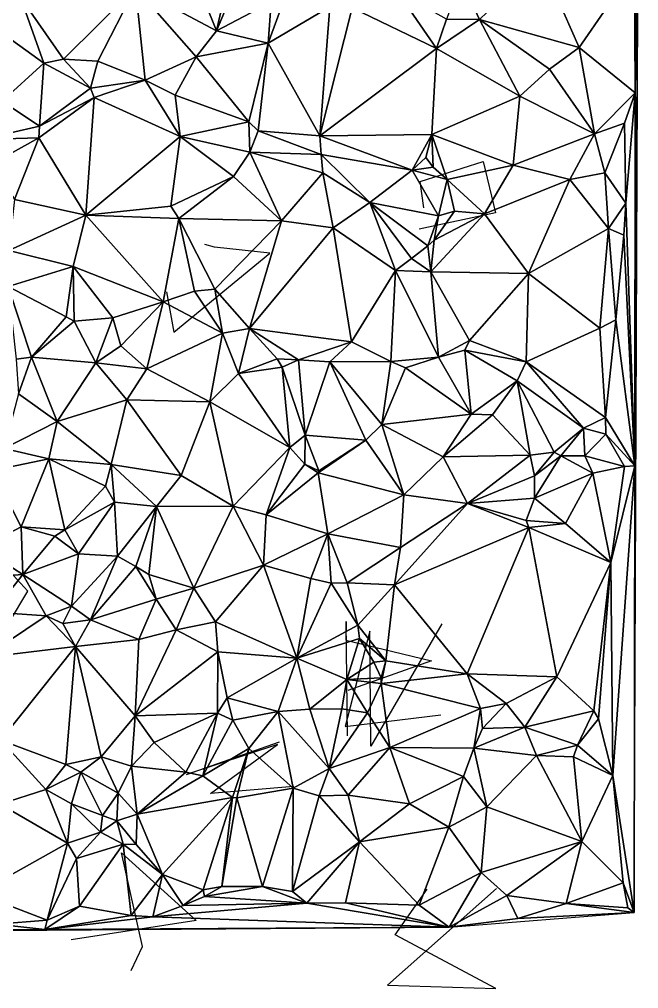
# Model space of a CAD drawing. Header units: metres. Extents: x -15 to 15.3, y -15.8 to 15.8.
# Drawn here: x 6.13 to 15, y -15.76 to -1.88 of the extents above; entities that cross this region are included whole.
import ezdxf

# ---------------------------------------------------------------- set-up
doc = ezdxf.new("R2010")
doc.units = ezdxf.units.M
doc.layers.add('CRACKS', color=1, linetype='Continuous')
doc.layers.add('STREET_MESH', color=7, linetype='Continuous')

msp = doc.modelspace()

# ---------------------------------------------------------------- linework, layer by layer
at = {"layer": 'CRACKS'}
for points in [[(11.923, -4.577, 0.1), (11.867, -4.2, 0.1), (12.77, -3.912, 0.1), (12.949, -4.647, 0.1), (11.855, -4.881, 0.1)], [(8.235, -5.782, 0.1), (8.342, -6.357, 0.1), (9.714, -5.226, 0.1), (8.924, -5.138, 0.1), (8.782, -5.101, 0.1)], [(5.986, -10.507, 0.1), (6.246, -10.069, 0.1), (5.56, -9.324, 0.1), (5.598, -9.77, 0.1), (5.39, -9.875, 0.1)], [(12.179, -10.537, 0.1), (11.164, -12.289, 0.1), (11.147, -10.641, 0.1), (10.792, -12.006, 0.1), (12.163, -11.84, 0.1)], [(10.826, -12.142, 0.1), (10.81, -10.502, 0.1), (10.803, -10.769, 0.1), (12.029, -11.068, 0.1), (10.83, -11.492, 0.1)], [(10.061, -12.867, 0.1), (8.867, -12.965, 0.1), (9.825, -12.266, 0.1), (8.523, -12.693, 0.1), (9.851, -12.228, 0.1)], [(7.727, -15.505, 0.1), (7.89, -15.16, 0.1), (7.59, -13.817, 0.1), (8.659, -14.785, 0.1), (6.869, -15.065, 0.1)], [(12.96, -14.329, 0.1), (11.401, -15.714, 0.1), (12.953, -15.763, 0.1), (11.512, -14.99, 0.1), (11.968, -14.338, 0.1)]]:
    msp.add_polyline3d(points, dxfattribs=at)
at = {"layer": 'STREET_MESH'}
for points in [[(14.945, -8.272), (14.933, -14.673), (14.998, 0.68)], [(14.937, -1.13), (14.946, -2.927), (14.998, 0.68)], [(14.946, -2.927), (14.945, -8.272), (14.998, 0.68)], [(8.952, -2.041), (8.467, -0.838), (7.789, -1.419)], [(8.952, -2.041), (9.152, -1.154), (8.467, -0.838)], [(13.595, -1.033), (12.456, -1.309), (12.72, -1.877)], [(14.146, -2.277), (13.595, -1.033), (12.72, -1.877)], [(13.595, -1.033), (14.146, -2.277), (14.937, -1.13)], [(8.952, -2.041), (9.278, -1.251), (9.152, -1.154)], [(14.937, -1.13), (14.146, -2.277), (14.946, -2.927)], [(9.735, -1.63), (9.278, -1.251), (8.952, -2.041)], [(12.456, -1.309), (12.247, -1.875), (12.72, -1.877)], [(5.751, -1.985), (6.142, -1.556), (5.31, -1.51)], [(6.142, -1.556), (6.758, -2.447), (7.789, -1.419)], [(6.758, -2.447), (7.253, -2.476), (7.789, -1.419)], [(7.253, -2.476), (7.927, -2.745), (7.789, -1.419)], [(7.789, -1.419), (7.927, -2.745), (8.66, -2.414)], [(8.952, -2.041), (7.789, -1.419), (8.66, -2.414)], [(11.537, -1.471), (10.893, -1.711), (12.104, -2.292)], [(12.247, -1.875), (11.537, -1.471), (12.104, -2.292)], [(6.142, -1.556), (5.751, -1.985), (6.476, -2.503)], [(6.758, -2.447), (6.142, -1.556), (6.476, -2.503)], [(9.735, -1.63), (8.952, -2.041), (9.691, -2.218)], [(9.865, -1.747), (9.735, -1.63), (9.691, -2.218)], [(10.572, -1.698), (9.691, -2.218), (10.432, -3.543)], [(9.865, -1.747), (9.691, -2.218), (10.572, -1.698)], [(10.893, -1.711), (10.572, -1.698), (10.432, -3.543)], [(12.104, -2.292), (10.893, -1.711), (10.432, -3.543)], [(12.247, -1.875), (12.104, -2.292), (12.72, -1.877)], [(12.104, -2.292), (13.296, -2.976), (12.72, -1.877)], [(13.723, -2.589), (14.146, -2.277), (12.72, -1.877)], [(13.296, -2.976), (13.723, -2.589), (12.72, -1.877)], [(5.751, -1.985), (5.879, -3.047), (6.476, -2.503)], [(9.691, -2.218), (8.952, -2.041), (8.66, -2.414)], [(9.412, -3.342), (9.691, -2.218), (8.66, -2.414)], [(9.549, -3.471), (9.691, -2.218), (9.412, -3.342)], [(9.691, -2.218), (9.549, -3.471), (10.432, -3.543)], [(12.037, -3.527), (12.104, -2.292), (10.432, -3.543)], [(12.037, -3.527), (13.296, -2.976), (12.104, -2.292)], [(13.723, -2.589), (14.366, -3.518), (14.146, -2.277)], [(14.146, -2.277), (14.366, -3.518), (14.946, -2.927)], [(7.144, -2.86), (6.758, -2.447), (6.476, -2.503)], [(6.758, -2.447), (7.144, -2.86), (7.253, -2.476)], [(7.144, -2.86), (7.927, -2.745), (7.253, -2.476)], [(7.927, -2.745), (8.357, -2.964), (8.66, -2.414)], [(8.357, -2.964), (9.412, -3.342), (8.66, -2.414)], [(5.879, -3.047), (6.413, -3.404), (6.476, -2.503)], [(6.413, -3.404), (7.144, -2.86), (6.476, -2.503)], [(14.366, -3.518), (13.723, -2.589), (13.296, -2.976)], [(7.927, -2.745), (7.144, -2.86), (7.2, -2.997)], [(8.429, -3.555), (7.927, -2.745), (7.2, -2.997)], [(8.357, -2.964), (7.927, -2.745), (8.429, -3.555)], [(7.144, -2.86), (6.413, -3.404), (7.2, -2.997)], [(6.413, -3.404), (5.879, -3.047), (5.579, -3.598)], [(6.405, -3.573), (7.078, -4.683), (7.2, -2.997)], [(6.413, -3.404), (6.405, -3.573), (7.2, -2.997)], [(7.078, -4.683), (8.429, -3.555), (7.2, -2.997)], [(9.412, -3.342), (8.357, -2.964), (8.429, -3.555)], [(13.296, -2.976), (12.037, -3.527), (13.203, -3.964)], [(14.366, -3.518), (13.296, -2.976), (13.203, -3.964)], [(14.366, -3.518), (14.795, -3.361), (14.946, -2.927)], [(14.795, -3.361), (14.813, -4.51), (14.946, -2.927)], [(14.813, -4.51), (14.945, -8.272), (14.946, -2.927)], [(6.413, -3.404), (5.579, -3.598), (6.405, -3.573)], [(9.429, -3.78), (9.412, -3.342), (8.429, -3.555)], [(9.429, -3.78), (9.549, -3.471), (9.412, -3.342)], [(10.452, -3.811), (9.549, -3.471), (9.429, -3.78)], [(9.549, -3.471), (10.452, -3.811), (10.432, -3.543)], [(14.366, -3.518), (14.516, -4.076), (14.795, -3.361)], [(14.795, -3.361), (14.516, -4.076), (14.813, -4.51)], [(5.579, -3.598), (5.743, -3.94), (6.405, -3.573)], [(5.743, -3.94), (6.056, -4.459), (6.405, -3.573)], [(6.405, -3.573), (6.056, -4.459), (7.078, -4.683)], [(8.296, -4.552), (8.429, -3.555), (7.078, -4.683)], [(8.429, -3.555), (8.296, -4.552), (9.193, -4.127)], [(9.429, -3.78), (8.429, -3.555), (9.193, -4.127)], [(11.753, -4.035), (12.037, -3.527), (10.432, -3.543)], [(10.452, -3.811), (11.753, -4.035), (10.432, -3.543)], [(11.753, -4.035), (11.948, -3.853), (12.037, -3.527)], [(11.948, -3.853), (12.054, -3.994), (12.037, -3.527)], [(12.037, -3.527), (12.256, -4.17), (13.203, -3.964)], [(12.054, -3.994), (12.256, -4.17), (12.037, -3.527)], [(14.366, -3.518), (13.203, -3.964), (14.012, -4.17)], [(14.516, -4.076), (14.366, -3.518), (14.012, -4.17)], [(9.881, -4.762), (9.429, -3.78), (9.193, -4.127)], [(10.473, -4.076), (9.429, -3.78), (9.881, -4.762)], [(10.473, -4.076), (10.452, -3.811), (9.429, -3.78)], [(11.149, -4.501), (10.452, -3.811), (10.473, -4.076)], [(11.149, -4.501), (11.753, -4.035), (10.452, -3.811)], [(12.054, -3.994), (11.948, -3.853), (11.753, -4.035)], [(12.054, -3.994), (11.753, -4.035), (12.256, -4.17)], [(13.203, -3.964), (12.256, -4.17), (12.792, -4.663)], [(14.012, -4.17), (13.203, -3.964), (12.792, -4.663)], [(8.296, -4.552), (8.41, -4.73), (9.193, -4.127)], [(8.41, -4.73), (9.881, -4.762), (9.193, -4.127)], [(10.62, -4.862), (10.473, -4.076), (9.881, -4.762)], [(11.149, -4.501), (10.473, -4.076), (10.62, -4.862)], [(11.753, -4.035), (11.149, -4.501), (12.132, -4.69)], [(12.256, -4.17), (11.753, -4.035), (12.132, -4.69)], [(14.564, -4.872), (14.516, -4.076), (14.012, -4.17)], [(14.516, -4.076), (14.564, -4.872), (14.813, -4.51)], [(12.256, -4.17), (12.132, -4.69), (12.359, -4.622)], [(12.256, -4.17), (12.359, -4.622), (12.792, -4.663)], [(13.421, -5.519), (14.012, -4.17), (12.792, -4.663)], [(13.421, -5.519), (14.564, -4.872), (14.012, -4.17)], [(6.056, -4.459), (5.977, -5.19), (7.078, -4.683)], [(8.41, -4.73), (8.296, -4.552), (7.078, -4.683)], [(11.149, -4.501), (10.62, -4.862), (11.516, -5.475)], [(11.743, -5.301), (11.149, -4.501), (11.516, -5.475)], [(11.98, -5.12), (11.149, -4.501), (11.743, -5.301)], [(11.149, -4.501), (11.98, -5.12), (12.132, -4.69)], [(14.813, -4.51), (14.564, -4.872), (14.787, -4.966)], [(14.813, -4.51), (14.787, -4.966), (14.945, -8.272)], [(5.977, -5.19), (6.899, -5.416), (7.078, -4.683)], [(7.078, -4.683), (6.899, -5.416), (8.186, -5.922)], [(8.41, -4.73), (7.078, -4.683), (8.186, -5.922)], [(12.132, -4.69), (11.98, -5.12), (12.068, -5.038)], [(12.792, -4.663), (12.068, -5.038), (12.019, -5.492)], [(13.421, -5.519), (12.792, -4.663), (12.019, -5.492)], [(12.792, -4.663), (12.359, -4.622), (12.068, -5.038)], [(12.359, -4.622), (12.132, -4.69), (12.068, -5.038)], [(8.638, -5.772), (8.41, -4.73), (8.186, -5.922)], [(9.881, -4.762), (8.41, -4.73), (8.928, -5.743)], [(8.41, -4.73), (8.638, -5.772), (8.928, -5.743)], [(9.881, -4.762), (8.928, -5.743), (9.424, -6.307)], [(10.62, -4.862), (9.881, -4.762), (9.424, -6.307)], [(10.886, -6.498), (10.62, -4.862), (9.424, -6.307)], [(10.62, -4.862), (10.886, -6.498), (11.516, -5.475)], [(14.564, -4.872), (13.421, -5.519), (14.442, -6.299)], [(14.564, -4.872), (14.442, -6.299), (14.671, -6.18)], [(14.787, -4.966), (14.564, -4.872), (14.671, -6.18)], [(14.787, -4.966), (14.671, -6.18), (14.945, -8.272)], [(11.98, -5.12), (11.743, -5.301), (12.019, -5.492)], [(12.068, -5.038), (11.98, -5.12), (12.019, -5.492)], [(6.899, -5.416), (5.977, -5.19), (5.965, -5.705)], [(11.743, -5.301), (11.516, -5.475), (12.019, -5.492)], [(6.798, -6.138), (6.899, -5.416), (5.965, -5.705)], [(6.914, -6.198), (6.899, -5.416), (6.798, -6.138)], [(6.899, -5.416), (7.465, -6.151), (8.186, -5.922)], [(7.465, -6.151), (6.899, -5.416), (6.914, -6.198)], [(11.516, -5.475), (10.886, -6.498), (11.448, -6.777)], [(12.131, -6.717), (11.516, -5.475), (11.448, -6.777)], [(11.516, -5.475), (12.131, -6.717), (12.019, -5.492)], [(12.131, -6.717), (12.574, -6.479), (12.019, -5.492)], [(12.574, -6.479), (13.421, -5.519), (12.019, -5.492)], [(12.574, -6.479), (13.385, -6.785), (13.421, -5.519)], [(13.421, -5.519), (13.385, -6.785), (14.442, -6.299)], [(6.798, -6.138), (5.965, -5.705), (6.303, -6.717)], [(5.965, -5.705), (6.081, -6.745), (6.303, -6.717)], [(9.037, -6.374), (8.638, -5.772), (8.186, -5.922)], [(8.928, -5.743), (8.638, -5.772), (9.037, -6.374)], [(8.928, -5.743), (9.037, -6.374), (9.424, -6.307)], [(7.465, -6.151), (7.58, -6.553), (8.186, -5.922)], [(7.58, -6.553), (7.953, -6.882), (8.186, -5.922)], [(7.953, -6.882), (9.037, -6.374), (8.186, -5.922)], [(6.914, -6.198), (6.798, -6.138), (6.303, -6.717)], [(7.222, -6.798), (6.914, -6.198), (6.303, -6.717)], [(7.465, -6.151), (6.914, -6.198), (7.222, -6.798)], [(7.465, -6.151), (7.222, -6.798), (7.58, -6.553)], [(14.442, -6.299), (14.523, -7.58), (14.671, -6.18)], [(14.671, -6.18), (14.523, -7.58), (14.945, -8.272)], [(7.953, -6.882), (8.853, -7.357), (9.037, -6.374)], [(9.037, -6.374), (8.853, -7.357), (9.265, -6.949)], [(9.424, -6.307), (9.037, -6.374), (9.265, -6.949)], [(9.82, -6.741), (9.424, -6.307), (9.265, -6.949)], [(9.82, -6.741), (10.124, -6.752), (9.424, -6.307)], [(10.124, -6.752), (10.886, -6.498), (9.424, -6.307)], [(14.442, -6.299), (13.385, -6.785), (14.523, -7.58)], [(10.574, -6.785), (10.886, -6.498), (10.124, -6.752)], [(10.886, -6.498), (10.574, -6.785), (11.448, -6.777)], [(12.507, -6.615), (12.574, -6.479), (12.131, -6.717)], [(12.507, -6.615), (13.385, -6.785), (12.574, -6.479)], [(7.222, -6.798), (7.953, -6.882), (7.58, -6.553)], [(12.598, -7.534), (12.507, -6.615), (12.131, -6.717)], [(12.507, -6.615), (12.598, -7.534), (13.259, -7.055)], [(13.385, -6.785), (12.507, -6.615), (13.259, -7.055)], [(6.081, -6.745), (6.113, -7.241), (6.303, -6.717)], [(6.113, -7.241), (6.669, -7.636), (6.303, -6.717)], [(6.669, -7.636), (7.222, -6.798), (6.303, -6.717)], [(7.667, -7.325), (7.222, -6.798), (6.669, -7.636)], [(7.953, -6.882), (7.222, -6.798), (7.667, -7.325)], [(9.892, -6.86), (9.82, -6.741), (9.265, -6.949)], [(9.82, -6.741), (9.892, -6.86), (10.124, -6.752)], [(9.892, -6.86), (10.223, -7.835), (10.124, -6.752)], [(10.223, -7.835), (10.574, -6.785), (10.124, -6.752)], [(10.574, -6.785), (10.223, -7.835), (11.089, -7.907)], [(10.574, -6.785), (11.321, -7.679), (11.448, -6.777)], [(10.574, -6.785), (11.089, -7.907), (11.321, -7.679)], [(11.321, -7.679), (11.658, -6.871), (11.448, -6.777)], [(11.658, -6.871), (12.131, -6.717), (11.448, -6.777)], [(11.658, -6.871), (12.598, -7.534), (12.131, -6.717)], [(14.208, -7.734), (13.385, -6.785), (13.259, -7.055)], [(13.385, -6.785), (14.208, -7.734), (14.523, -7.58)], [(8.853, -7.357), (7.953, -6.882), (7.667, -7.325)], [(10.003, -8.011), (9.892, -6.86), (9.265, -6.949)], [(10.223, -7.835), (9.892, -6.86), (10.003, -8.011)], [(12.598, -7.534), (11.658, -6.871), (11.321, -7.679)], [(8.853, -7.357), (10.003, -8.011), (9.265, -6.949)], [(12.598, -7.534), (12.903, -7.544), (13.259, -7.055)], [(12.903, -7.544), (13.442, -8.122), (13.259, -7.055)], [(13.788, -8.077), (14.208, -7.734), (13.259, -7.055)], [(13.442, -8.122), (13.788, -8.077), (13.259, -7.055)], [(6.669, -7.636), (6.113, -7.241), (5.907, -8.026)], [(7.441, -8.256), (7.667, -7.325), (6.669, -7.636)], [(7.441, -8.256), (8.447, -8.412), (7.667, -7.325)], [(8.447, -8.412), (8.853, -7.357), (7.667, -7.325)], [(9.191, -8.85), (8.853, -7.357), (8.447, -8.412)], [(8.853, -7.357), (9.191, -8.85), (10.003, -8.011)], [(6.549, -8.173), (6.669, -7.636), (5.907, -8.026)], [(6.549, -8.173), (7.441, -8.256), (6.669, -7.636)], [(12.598, -7.534), (11.321, -7.679), (12.199, -8.142)], [(12.903, -7.544), (12.598, -7.534), (12.199, -8.142)], [(13.442, -8.122), (12.903, -7.544), (12.199, -8.142)], [(14.208, -7.734), (14.527, -7.817), (14.523, -7.58)], [(14.523, -7.58), (14.527, -7.817), (14.945, -8.272)], [(11.089, -7.907), (11.634, -8.689), (11.321, -7.679)], [(11.321, -7.679), (11.634, -8.689), (12.199, -8.142)], [(13.788, -8.077), (13.883, -8.129), (14.208, -7.734)], [(14.208, -7.734), (13.883, -8.129), (14.226, -8.129)], [(14.208, -7.734), (14.226, -8.129), (14.527, -7.817)], [(10.214, -8.247), (10.223, -7.835), (10.003, -8.011)], [(10.223, -7.835), (10.214, -8.247), (10.415, -8.344)], [(11.089, -7.907), (10.223, -7.835), (10.415, -8.344)], [(10.408, -8.375), (11.089, -7.907), (10.415, -8.344)], [(11.089, -7.907), (10.408, -8.375), (11.634, -8.689)], [(14.527, -7.817), (14.226, -8.129), (14.796, -8.283)], [(14.945, -8.272), (14.527, -7.817), (14.796, -8.283)], [(5.741, -8.341), (6.549, -8.173), (5.907, -8.026)], [(10.003, -8.011), (9.191, -8.85), (9.66, -8.976)], [(10.214, -8.247), (10.003, -8.011), (9.66, -8.976)], [(5.741, -8.341), (6.151, -9.149), (6.549, -8.173)], [(6.549, -8.173), (6.151, -9.149), (6.777, -9.191)], [(6.549, -8.173), (7.359, -8.566), (7.441, -8.256)], [(7.359, -8.566), (6.549, -8.173), (6.777, -9.191)], [(11.634, -8.689), (12.545, -8.813), (12.199, -8.142)], [(12.545, -8.813), (13.442, -8.122), (12.199, -8.142)], [(13.505, -8.417), (13.442, -8.122), (12.545, -8.813)], [(13.505, -8.417), (13.788, -8.077), (13.442, -8.122)], [(13.505, -8.417), (13.883, -8.129), (13.788, -8.077)], [(13.883, -8.129), (13.505, -8.734), (14.342, -8.376)], [(13.883, -8.129), (13.505, -8.417), (13.505, -8.734)], [(14.226, -8.129), (13.883, -8.129), (14.342, -8.376)], [(14.796, -8.283), (14.226, -8.129), (14.342, -8.376)], [(7.359, -8.566), (7.49, -8.794), (7.441, -8.256)], [(8.447, -8.412), (7.441, -8.256), (8.093, -8.857)], [(7.441, -8.256), (7.49, -8.794), (8.093, -8.857)], [(10.408, -8.375), (10.214, -8.247), (9.66, -8.976)], [(10.214, -8.247), (10.408, -8.375), (10.415, -8.344)], [(14.602, -9.656), (14.796, -8.283), (14.342, -8.376)], [(14.602, -9.656), (14.945, -8.272), (14.796, -8.283)], [(14.602, -9.656), (14.629, -12.71), (14.945, -8.272)], [(14.945, -8.272), (14.629, -12.71), (14.933, -14.673)], [(5.582, -9.448), (6.151, -9.149), (5.741, -8.341)], [(9.191, -8.85), (8.447, -8.412), (8.093, -8.857)], [(10.544, -9.246), (10.408, -8.375), (9.66, -8.976)], [(11.634, -8.689), (10.408, -8.375), (10.544, -9.246)], [(13.505, -8.417), (12.545, -8.813), (13.505, -8.734)], [(13.505, -8.734), (13.949, -9.1), (14.342, -8.376)], [(13.949, -9.1), (14.602, -9.656), (14.342, -8.376)], [(7.49, -8.794), (7.359, -8.566), (6.777, -9.191)], [(11.634, -8.689), (10.544, -9.246), (11.585, -9.442)], [(12.545, -8.813), (11.634, -8.689), (11.585, -9.442)], [(12.545, -8.813), (13.388, -9.056), (13.505, -8.734)], [(13.388, -9.056), (13.949, -9.1), (13.505, -8.734)], [(6.976, -9.532), (7.49, -8.794), (6.777, -9.191)], [(6.976, -9.532), (7.534, -9.569), (7.49, -8.794)], [(7.49, -8.794), (7.534, -9.569), (8.093, -8.857)], [(7.534, -9.569), (7.797, -9.714), (8.093, -8.857)], [(7.797, -9.714), (7.983, -9.832), (8.093, -8.857)], [(7.983, -9.832), (8.624, -10.024), (8.093, -8.857)], [(8.624, -10.024), (9.191, -8.85), (8.093, -8.857)], [(8.624, -10.024), (9.625, -9.694), (9.191, -8.85)], [(9.191, -8.85), (9.625, -9.694), (9.66, -8.976)], [(12.545, -8.813), (11.5, -9.979), (13.425, -9.155)], [(11.5, -9.979), (12.545, -8.813), (11.585, -9.442)], [(13.388, -9.056), (12.545, -8.813), (13.425, -9.155)], [(9.625, -9.694), (10.544, -9.246), (9.66, -8.976)], [(6.151, -9.149), (5.582, -9.448), (6.175, -9.829)], [(6.151, -9.149), (6.633, -9.282), (6.777, -9.191)], [(6.633, -9.282), (6.151, -9.149), (6.175, -9.829)], [(11.5, -9.979), (12.543, -11.251), (13.425, -9.155)], [(12.543, -11.251), (13.826, -11.298), (13.425, -9.155)], [(13.949, -9.1), (13.388, -9.056), (13.425, -9.155)], [(14.602, -9.656), (13.949, -9.1), (13.425, -9.155)], [(13.826, -11.298), (14.602, -9.656), (13.425, -9.155)], [(6.633, -9.282), (6.175, -9.829), (6.976, -9.532)], [(6.633, -9.282), (6.976, -9.532), (6.777, -9.191)], [(10.544, -9.246), (9.625, -9.694), (10.302, -9.885)], [(10.593, -9.954), (10.544, -9.246), (10.302, -9.885)], [(10.544, -9.246), (10.822, -9.951), (11.585, -9.442)], [(10.593, -9.954), (10.822, -9.951), (10.544, -9.246)], [(10.822, -9.951), (11.5, -9.979), (11.585, -9.442)], [(5.582, -9.448), (5.244, -9.898), (6.175, -9.829)], [(6.175, -9.829), (6.874, -10.284), (6.976, -9.532)], [(6.874, -10.284), (7.534, -9.569), (6.976, -9.532)], [(7.534, -9.569), (6.874, -10.284), (7.146, -10.478)], [(7.797, -9.714), (7.534, -9.569), (7.146, -10.478)], [(8.087, -10.185), (7.797, -9.714), (7.146, -10.478)], [(8.087, -10.185), (7.983, -9.832), (7.797, -9.714)], [(8.624, -10.024), (8.936, -10.507), (9.625, -9.694)], [(9.625, -9.694), (8.936, -10.507), (10.102, -11.03)], [(9.625, -9.694), (10.102, -11.03), (10.302, -9.885)], [(14.602, -9.656), (13.826, -11.298), (14.357, -11.781)], [(14.422, -11.898), (14.602, -9.656), (14.357, -11.781)], [(14.422, -11.898), (14.629, -12.71), (14.602, -9.656)], [(5.244, -9.898), (5.749, -10.371), (6.175, -9.829)], [(5.749, -10.371), (6.509, -10.424), (6.175, -9.829)], [(6.509, -10.424), (6.874, -10.284), (6.175, -9.829)], [(8.087, -10.185), (8.624, -10.024), (7.983, -9.832)], [(10.102, -11.03), (10.593, -9.954), (10.302, -9.885)], [(10.976, -10.555), (10.593, -9.954), (10.102, -11.03)], [(10.593, -9.954), (10.976, -10.555), (10.822, -9.951)], [(10.822, -9.951), (10.976, -10.555), (11.5, -9.979)], [(10.976, -10.555), (11.378, -11.065), (11.5, -9.979)], [(11.5, -9.979), (11.378, -11.065), (12.543, -11.251)], [(8.087, -10.185), (8.374, -10.621), (8.624, -10.024)], [(8.374, -10.621), (8.936, -10.507), (8.624, -10.024)], [(7.839, -10.762), (8.087, -10.185), (7.146, -10.478)], [(8.374, -10.621), (8.087, -10.185), (7.839, -10.762)], [(6.509, -10.424), (5.749, -10.371), (5.617, -11.017)], [(6.509, -10.424), (6.749, -10.533), (6.874, -10.284)], [(6.874, -10.284), (6.749, -10.533), (7.146, -10.478)], [(6.929, -10.863), (6.509, -10.424), (5.617, -11.017)], [(6.749, -10.533), (6.509, -10.424), (6.929, -10.863)], [(6.749, -10.533), (6.929, -10.863), (7.146, -10.478)], [(6.929, -10.863), (7.839, -10.762), (7.146, -10.478)], [(8.936, -10.507), (8.374, -10.621), (8.97, -10.939)], [(8.936, -10.507), (8.97, -10.939), (10.102, -11.03)], [(8.97, -10.939), (8.374, -10.621), (7.785, -11.853)], [(8.374, -10.621), (7.839, -10.762), (7.785, -11.853)], [(10.997, -10.746), (10.976, -10.555), (10.102, -11.03)], [(11.378, -11.065), (10.976, -10.555), (10.997, -10.746)], [(7.839, -10.762), (6.929, -10.863), (7.785, -11.853)], [(10.816, -11.334), (10.997, -10.746), (10.102, -11.03)], [(11.204, -11.088), (10.997, -10.746), (10.816, -11.334)], [(11.204, -11.088), (11.378, -11.065), (10.997, -10.746)], [(5.861, -12.204), (6.929, -10.863), (5.617, -11.017)], [(6.929, -10.863), (5.861, -12.204), (6.792, -12.551)], [(7.299, -12.441), (6.929, -10.863), (6.792, -12.551)], [(6.929, -10.863), (7.299, -12.441), (7.785, -11.853)], [(8.966, -11.816), (8.97, -10.939), (7.785, -11.853)], [(9.102, -11.596), (8.97, -10.939), (8.966, -11.816)], [(8.97, -10.939), (9.102, -11.596), (10.102, -11.03)], [(9.102, -11.596), (9.834, -11.793), (10.102, -11.03)], [(9.834, -11.793), (10.289, -11.761), (10.102, -11.03)], [(10.289, -11.761), (10.816, -11.334), (10.102, -11.03)], [(11.308, -11.31), (11.204, -11.088), (10.816, -11.334)], [(11.204, -11.088), (11.308, -11.31), (11.378, -11.065)], [(11.308, -11.31), (11.31, -11.392), (11.378, -11.065)], [(11.378, -11.065), (11.31, -11.392), (12.543, -11.251)], [(10.747, -11.756), (10.816, -11.334), (10.289, -11.761)], [(10.816, -11.334), (10.747, -11.756), (11.112, -11.811)], [(11.31, -11.392), (11.308, -11.31), (10.816, -11.334)], [(11.31, -11.392), (10.816, -11.334), (11.112, -11.811)], [(11.31, -11.392), (12.735, -11.748), (12.543, -11.251)], [(13.826, -11.298), (12.543, -11.251), (13.098, -11.68)], [(12.543, -11.251), (12.735, -11.748), (13.098, -11.68)], [(13.366, -12.016), (13.826, -11.298), (13.098, -11.68)], [(13.826, -11.298), (13.366, -12.016), (14.357, -11.781)], [(11.433, -12.309), (11.31, -11.392), (11.112, -11.811)], [(11.31, -11.392), (11.433, -12.309), (12.735, -11.748)], [(9.102, -11.596), (8.966, -11.816), (9.184, -11.915)], [(9.102, -11.596), (9.184, -11.915), (9.834, -11.793)], [(9.184, -11.915), (9.416, -12.324), (9.834, -11.793)], [(9.416, -12.324), (10.047, -12.893), (9.834, -11.793)], [(10.564, -12.607), (10.289, -11.761), (9.834, -11.793)], [(10.047, -12.893), (10.564, -12.607), (9.834, -11.793)], [(10.747, -11.756), (10.289, -11.761), (10.564, -12.607)], [(10.747, -11.756), (10.564, -12.607), (11.112, -11.811)], [(12.735, -11.748), (11.433, -12.309), (12.636, -12.317)], [(12.759, -12.036), (12.735, -11.748), (12.636, -12.317)], [(12.735, -11.748), (12.759, -12.036), (13.098, -11.68)], [(12.759, -12.036), (13.366, -12.016), (13.098, -11.68)], [(13.366, -12.016), (14.12, -12.276), (14.357, -11.781)], [(14.12, -12.276), (14.422, -11.898), (14.357, -11.781)], [(7.299, -12.441), (7.732, -12.578), (7.785, -11.853)], [(7.732, -12.578), (8.06, -12.235), (7.785, -11.853)], [(8.06, -12.235), (8.966, -11.816), (7.785, -11.853)], [(8.966, -11.816), (8.06, -12.235), (8.513, -12.66)], [(8.757, -12.715), (8.966, -11.816), (8.513, -12.66)], [(8.966, -11.816), (8.757, -12.715), (9.184, -11.915)], [(8.757, -12.715), (9.416, -12.324), (9.184, -11.915)], [(10.564, -12.607), (11.433, -12.309), (11.112, -11.811)], [(14.422, -11.898), (14.12, -12.276), (14.629, -12.71)], [(13.366, -12.016), (12.636, -12.317), (13.535, -12.422)], [(12.759, -12.036), (12.636, -12.317), (13.366, -12.016)], [(14.12, -12.276), (13.366, -12.016), (13.535, -12.422)], [(6.506, -12.912), (5.861, -12.204), (5.85, -13.12)], [(5.861, -12.204), (6.506, -12.912), (6.792, -12.551)], [(8.06, -12.235), (7.732, -12.578), (8.513, -12.66)], [(9.182, -13.025), (9.416, -12.324), (8.757, -12.715)], [(9.416, -12.324), (9.182, -13.025), (9.241, -13.028)], [(10.047, -12.893), (9.416, -12.324), (9.241, -13.028)], [(10.837, -12.99), (11.433, -12.309), (10.564, -12.607)], [(11.714, -13.114), (11.433, -12.309), (10.837, -12.99)], [(12.488, -12.724), (11.433, -12.309), (11.714, -13.114)], [(11.433, -12.309), (12.488, -12.724), (12.636, -12.317)], [(12.636, -12.317), (12.488, -12.724), (12.824, -13.157)], [(12.636, -12.317), (12.824, -13.157), (13.535, -12.422)], [(14.065, -12.44), (14.12, -12.276), (13.535, -12.422)], [(14.12, -12.276), (14.065, -12.44), (14.629, -12.71)], [(7.008, -12.663), (7.299, -12.441), (6.792, -12.551)], [(7.299, -12.441), (7.008, -12.663), (7.54, -12.962)], [(7.732, -12.578), (7.299, -12.441), (7.54, -12.962)], [(12.824, -13.157), (14.183, -13.654), (13.535, -12.422)], [(14.183, -13.654), (14.065, -12.44), (13.535, -12.422)], [(14.629, -12.71), (14.065, -12.44), (14.183, -13.654)], [(6.506, -12.912), (7.008, -12.663), (6.792, -12.551)], [(7.814, -13.262), (7.732, -12.578), (7.54, -12.962)], [(7.732, -12.578), (7.814, -13.262), (8.513, -12.66)], [(10.564, -12.607), (10.047, -12.893), (10.421, -13.002)], [(10.837, -12.99), (10.564, -12.607), (10.421, -13.002)], [(6.874, -13.117), (7.008, -12.663), (6.506, -12.912)], [(7.32, -13.281), (7.008, -12.663), (6.874, -13.117)], [(7.008, -12.663), (7.32, -13.281), (7.54, -12.962)], [(7.814, -13.262), (8.757, -12.715), (8.513, -12.66)], [(7.814, -13.262), (9.182, -13.025), (8.757, -12.715)], [(12.488, -12.724), (11.714, -13.114), (12.279, -13.449)], [(12.488, -12.724), (12.279, -13.449), (12.824, -13.157)], [(14.775, -14.245), (14.629, -12.71), (14.183, -13.654)], [(14.629, -12.71), (14.775, -14.245), (14.933, -14.673)], [(6.506, -12.912), (5.85, -13.12), (6.818, -13.679)], [(6.874, -13.117), (6.506, -12.912), (6.818, -13.679)], [(10.047, -12.893), (9.241, -13.028), (9.609, -14.302)], [(10.038, -14.371), (10.047, -12.893), (9.609, -14.302)], [(10.047, -12.893), (10.038, -14.371), (10.421, -13.002)], [(7.32, -13.281), (7.521, -13.361), (7.54, -12.962)], [(7.521, -13.361), (7.814, -13.262), (7.54, -12.962)], [(9.182, -13.025), (7.814, -13.262), (8.177, -14.129)], [(9.182, -13.025), (8.177, -14.129), (8.762, -14.347)], [(9.028, -14.302), (9.182, -13.025), (8.762, -14.347)], [(9.241, -13.028), (9.182, -13.025), (9.028, -14.302)], [(9.241, -13.028), (9.028, -14.302), (9.609, -14.302)], [(10.038, -14.371), (10.997, -13.66), (10.421, -13.002)], [(10.997, -13.66), (10.837, -12.99), (10.421, -13.002)], [(11.714, -13.114), (10.837, -12.99), (10.997, -13.66)], [(6.818, -13.679), (5.85, -13.12), (5.528, -14.402)], [(7.289, -13.523), (6.874, -13.117), (6.818, -13.679)], [(7.32, -13.281), (6.874, -13.117), (7.289, -13.523)], [(12.279, -13.449), (11.714, -13.114), (10.997, -13.66)], [(12.279, -13.449), (12.743, -14.1), (12.824, -13.157)], [(12.743, -14.1), (14.183, -13.654), (12.824, -13.157)], [(7.521, -13.361), (7.32, -13.281), (7.289, -13.523)], [(7.814, -13.262), (7.521, -13.361), (7.8, -13.698)], [(8.177, -14.129), (7.814, -13.262), (7.8, -13.698)], [(7.612, -13.694), (7.521, -13.361), (7.289, -13.523)], [(7.521, -13.361), (7.612, -13.694), (7.8, -13.698)], [(12.279, -13.449), (10.997, -13.66), (11.853, -14.569)], [(12.743, -14.1), (12.279, -13.449), (11.853, -14.569)], [(7.289, -13.523), (6.818, -13.679), (6.946, -13.898)], [(7.612, -13.694), (7.289, -13.523), (6.946, -13.898)], [(6.524, -14.783), (6.818, -13.679), (5.528, -14.402)], [(6.818, -13.679), (6.524, -14.783), (6.946, -13.898)], [(6.99, -14.582), (7.612, -13.694), (6.946, -13.898)], [(7.612, -13.694), (6.99, -14.582), (7.73, -14.715)], [(8.177, -14.129), (7.612, -13.694), (7.73, -14.715)], [(7.612, -13.694), (8.177, -14.129), (7.8, -13.698)], [(10.997, -13.66), (10.038, -14.371), (10.243, -14.54)], [(10.798, -14.533), (10.997, -13.66), (10.243, -14.54)], [(10.997, -13.66), (10.798, -14.533), (11.853, -14.569)], [(12.743, -14.1), (13.112, -14.43), (14.183, -13.654)], [(14.183, -13.654), (13.112, -14.43), (13.962, -14.545)], [(14.775, -14.245), (14.183, -13.654), (13.962, -14.545)], [(6.524, -14.783), (6.99, -14.582), (6.946, -13.898)], [(8.177, -14.129), (7.73, -14.715), (8.041, -14.734)], [(8.474, -14.57), (8.177, -14.129), (8.041, -14.734)], [(8.177, -14.129), (8.474, -14.57), (8.762, -14.347)], [(12.285, -14.883), (12.743, -14.1), (11.853, -14.569)], [(13.112, -14.43), (12.743, -14.1), (12.285, -14.883)], [(9.028, -14.302), (8.762, -14.347), (8.778, -14.445)], [(10.243, -14.54), (9.609, -14.302), (8.778, -14.445)], [(9.609, -14.302), (9.028, -14.302), (8.778, -14.445)], [(10.038, -14.371), (9.609, -14.302), (10.243, -14.54)], [(14.844, -14.605), (14.775, -14.245), (13.962, -14.545)], [(14.775, -14.245), (14.844, -14.605), (14.933, -14.673)], [(5.801, -14.838), (6.524, -14.783), (5.528, -14.402)], [(8.762, -14.347), (8.474, -14.57), (8.778, -14.445)], [(13.266, -14.756), (13.112, -14.43), (12.285, -14.883)], [(13.112, -14.43), (13.266, -14.756), (13.962, -14.545)], [(12.285, -14.883), (10.243, -14.54), (8.041, -14.734)], [(10.243, -14.54), (8.474, -14.57), (8.041, -14.734)], [(8.474, -14.57), (10.243, -14.54), (8.778, -14.445)], [(10.798, -14.533), (10.243, -14.54), (12.285, -14.883)], [(10.798, -14.533), (12.285, -14.883), (11.853, -14.569)], [(13.962, -14.545), (13.266, -14.756), (14.933, -14.673)], [(14.844, -14.605), (13.962, -14.545), (14.933, -14.673)], [(7.73, -14.715), (6.99, -14.582), (6.492, -14.916)], [(6.99, -14.582), (6.524, -14.783), (6.492, -14.916)], [(7.73, -14.715), (6.492, -14.916), (8.041, -14.734)], [(13.266, -14.756), (12.285, -14.883), (14.933, -14.673)], [(5.801, -14.838), (3.317, -14.947), (6.492, -14.916)], [(6.524, -14.783), (5.801, -14.838), (6.492, -14.916)], [(6.492, -14.916), (12.285, -14.883), (8.041, -14.734)], [(6.492, -14.916), (3.317, -14.947), (12.285, -14.883)]]:
    msp.add_3dface(points, dxfattribs=at)

doc.saveas('drawing.dxf')
